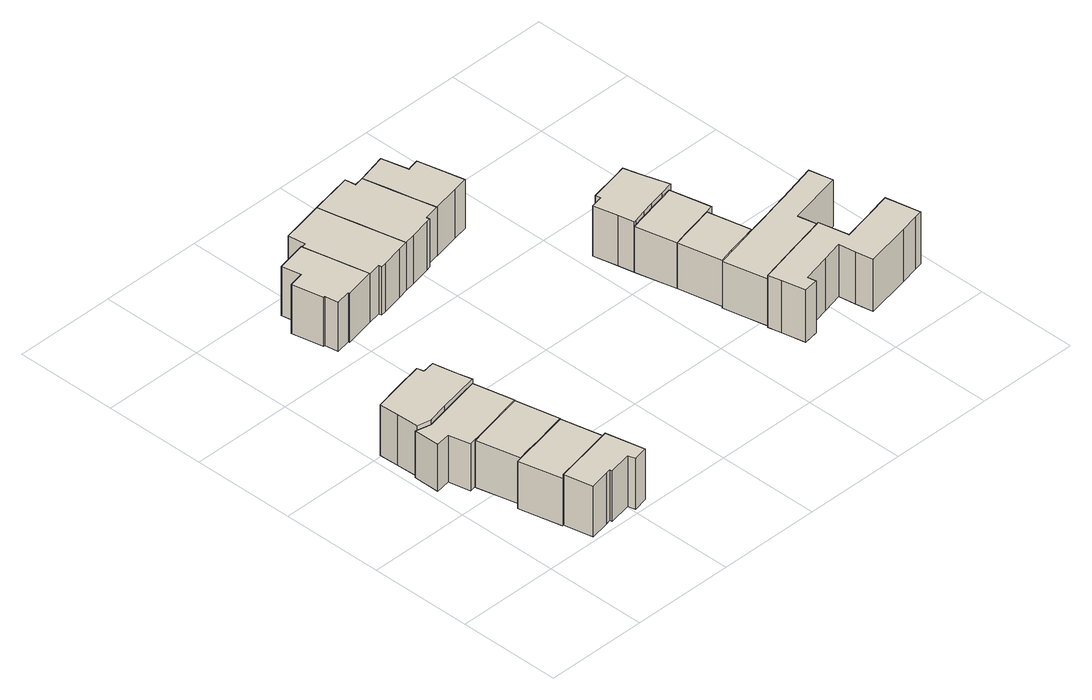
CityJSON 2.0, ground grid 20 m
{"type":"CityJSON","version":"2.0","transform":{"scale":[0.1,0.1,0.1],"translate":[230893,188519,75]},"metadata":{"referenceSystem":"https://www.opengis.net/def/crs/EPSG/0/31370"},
"CityObjects":{
"building1":{"type":"Building","attributes":{"function":"1000","yearOfConstruction":1980,"measuredHeight":10.48,"storeysAboveGround":3,"storeyHeightsAboveGround":3.49},"geometry":[{"type":"Solid","lod":"1","boundaries":[[[[0,1,2,3,4,5,6,7,8,9,10,11,12,13]],[[12,14,15,13]],[[11,16,14,12]],[[10,17,16,11]],[[9,18,17,10]],[[8,19,18,9]],[[7,20,19,8]],[[6,21,20,7]],[[5,22,21,6]],[[4,23,22,5]],[[3,24,23,4]],[[2,25,24,3]],[[1,26,25,2]],[[0,27,26,1]],[[13,15,27,0]],[[14,16,17,18,19,20,21,22,23,24,25,26,27,15]]]]}]},
"building2":{"type":"Building","attributes":{"function":"1000","yearOfConstruction":1980,"measuredHeight":9.78,"storeysAboveGround":3,"storeyHeightsAboveGround":3.26},"geometry":[{"type":"Solid","lod":"1","boundaries":[[[[28,29,1,13,30,31,32,33,34,35]],[[34,36,37,35]],[[33,38,36,34]],[[32,39,38,33]],[[31,40,39,32]],[[30,41,40,31]],[[13,42,41,30]],[[1,43,42,13]],[[29,44,43,1]],[[28,45,44,29]],[[35,37,45,28]],[[36,38,39,40,41,42,43,44,45,37]]]]}]},
"building3":{"type":"Building","attributes":{"function":"1000","yearOfConstruction":1980,"measuredHeight":9.7,"storeysAboveGround":3,"storeyHeightsAboveGround":3.23},"geometry":[{"type":"Solid","lod":"1","boundaries":[[[[46,47,48,49,50,51,52,53,54,55,56,57]],[[56,58,59,57]],[[55,60,58,56]],[[54,61,60,55]],[[53,62,61,54]],[[52,63,62,53]],[[51,64,63,52]],[[50,65,64,51]],[[49,66,65,50]],[[48,67,66,49]],[[47,68,67,48]],[[46,69,68,47]],[[57,59,69,46]],[[58,60,61,62,63,64,65,66,67,68,69,59]]]]}]},
"building4":{"type":"Building","attributes":{"function":"1000","yearOfConstruction":1980,"measuredHeight":9.71,"storeysAboveGround":3,"storeyHeightsAboveGround":3.24},"geometry":[{"type":"Solid","lod":"1","boundaries":[[[[70,71,72,73,74,75,76,77,78,79]],[[78,80,81,79]],[[77,82,80,78]],[[76,83,82,77]],[[75,84,83,76]],[[74,85,84,75]],[[73,86,85,74]],[[72,87,86,73]],[[71,88,87,72]],[[70,89,88,71]],[[79,81,89,70]],[[80,82,83,84,85,86,87,88,89,81]]]]}]},
"building5":{"type":"Building","attributes":{"function":"1000","yearOfConstruction":1980,"measuredHeight":10.44,"storeysAboveGround":3,"storeyHeightsAboveGround":3.48},"geometry":[{"type":"Solid","lod":"1","boundaries":[[[[90,91,92,93,94,95,96,97,98,99,100,101]],[[100,102,103,101]],[[99,104,102,100]],[[98,105,104,99]],[[97,106,105,98]],[[96,107,106,97]],[[95,108,107,96]],[[94,109,108,95]],[[93,110,109,94]],[[92,111,110,93]],[[91,112,111,92]],[[90,113,112,91]],[[101,103,113,90]],[[102,104,105,106,107,108,109,110,111,112,113,103]]]]}]},
"building6":{"type":"Building","attributes":{"function":"1000","yearOfConstruction":1980,"measuredHeight":10.17,"storeysAboveGround":3,"storeyHeightsAboveGround":3.39},"geometry":[{"type":"Solid","lod":"1","boundaries":[[[[114,115,116,117,118,119,120,121,122,123,124,125]],[[124,126,127,125]],[[123,128,126,124]],[[122,129,128,123]],[[121,130,129,122]],[[120,131,130,121]],[[119,132,131,120]],[[118,133,132,119]],[[117,134,133,118]],[[116,135,134,117]],[[115,136,135,116]],[[114,137,136,115]],[[125,127,137,114]],[[126,128,129,130,131,132,133,134,135,136,137,127]]]]}]},
"building7":{"type":"Building","attributes":{"function":"1000","yearOfConstruction":1980,"measuredHeight":10.03,"storeysAboveGround":3,"storeyHeightsAboveGround":3.34},"geometry":[{"type":"Solid","lod":"1","boundaries":[[[[124,138,139,140,141,142,143,144,145,146,147,148,115,114,149,150]],[[149,151,152,150]],[[114,153,151,149]],[[115,154,153,114]],[[148,155,154,115]],[[147,156,155,148]],[[146,157,156,147]],[[145,158,157,146]],[[144,159,158,145]],[[143,160,159,144]],[[142,161,160,143]],[[141,162,161,142]],[[140,163,162,141]],[[139,164,163,140]],[[138,165,164,139]],[[124,166,165,138]],[[150,152,166,124]],[[151,153,154,155,156,157,158,159,160,161,162,163,164,165,166,152]]]]}]},
"building8":{"type":"Building","attributes":{"function":"1000","yearOfConstruction":1980,"measuredHeight":9.97,"storeysAboveGround":3,"storeyHeightsAboveGround":3.32},"geometry":[{"type":"Solid","lod":"1","boundaries":[[[[141,140,167,168,169,170,171,172,173,174,175,176,144,143,177]],[[143,160,178,177]],[[144,159,160,143]],[[176,179,159,144]],[[175,180,179,176]],[[174,181,180,175]],[[173,182,181,174]],[[172,183,182,173]],[[171,184,183,172]],[[170,185,184,171]],[[169,186,185,170]],[[168,187,186,169]],[[167,188,187,168]],[[140,163,188,167]],[[141,162,163,140]],[[177,178,162,141]],[[160,159,179,180,181,182,183,184,185,186,187,188,163,162,178]]]]}]},
"building9":{"type":"Building","attributes":{"function":"1000","yearOfConstruction":1980,"measuredHeight":10.15,"storeysAboveGround":3,"storeyHeightsAboveGround":3.38},"geometry":[{"type":"Solid","lod":"1","boundaries":[[[[189,190,191,192,193,194,195,196,197,198]],[[197,183,184,198]],[[196,199,183,197]],[[195,200,199,196]],[[194,201,200,195]],[[193,202,201,194]],[[192,203,202,193]],[[191,204,203,192]],[[190,186,204,191]],[[189,205,186,190]],[[198,184,205,189]],[[183,199,200,201,202,203,204,186,205,184]]]]}]},
"building10":{"type":"Building","attributes":{"function":"1000","yearOfConstruction":1980,"measuredHeight":9.42,"storeysAboveGround":3,"storeyHeightsAboveGround":3.14},"geometry":[{"type":"Solid","lod":"1","boundaries":[[[[206,207,208,209,210,211,212,213]],[[212,214,215,213]],[[211,216,214,212]],[[210,217,216,211]],[[209,218,217,210]],[[208,219,218,209]],[[207,220,219,208]],[[206,221,220,207]],[[213,215,221,206]],[[214,216,217,218,219,220,221,215]]]]}]},
"building11":{"type":"Building","attributes":{"function":"1000","yearOfConstruction":1980,"measuredHeight":9.57,"storeysAboveGround":3,"storeyHeightsAboveGround":3.19},"geometry":[{"type":"Solid","lod":"1","boundaries":[[[[212,211,222,223,224,225,226,227]],[[226,228,229,227]],[[225,230,228,226]],[[224,231,230,225]],[[223,232,231,224]],[[222,233,232,223]],[[211,216,233,222]],[[212,214,216,211]],[[227,229,214,212]],[[228,230,231,232,233,216,214,229]]]]}]},
"building12":{"type":"Building","attributes":{"function":"1000","yearOfConstruction":1980,"measuredHeight":10.41,"storeysAboveGround":3,"storeyHeightsAboveGround":3.47},"geometry":[{"type":"Solid","lod":"1","boundaries":[[[[234,235,236,237,238,239,240,241,242,223,243,222,244]],[[222,245,246,244]],[[243,247,245,222]],[[223,248,247,243]],[[242,249,248,223]],[[241,250,249,242]],[[240,251,250,241]],[[239,252,251,240]],[[238,253,252,239]],[[237,254,253,238]],[[236,255,254,237]],[[235,256,255,236]],[[234,257,256,235]],[[244,246,257,234]],[[245,247,248,249,250,251,252,253,254,255,256,257,246]]]]}]},
"building13":{"type":"Building","attributes":{"function":"1000","yearOfConstruction":1980,"measuredHeight":10.85,"storeysAboveGround":3,"storeyHeightsAboveGround":3.62},"geometry":[{"type":"Solid","lod":"1","boundaries":[[[[258,259,260,261,262,263,264,265,266,267,268,269,270,271,272,273,274,275,276]],[[275,277,278,276]],[[274,279,277,275]],[[273,280,279,274]],[[272,281,280,273]],[[271,282,281,272]],[[270,283,282,271]],[[269,284,283,270]],[[268,285,284,269]],[[267,286,285,268]],[[266,287,286,267]],[[265,288,287,266]],[[264,289,288,265]],[[263,290,289,264]],[[262,291,290,263]],[[261,292,291,262]],[[260,293,292,261]],[[259,294,293,260]],[[258,295,294,259]],[[276,278,295,258]],[[277,279,280,281,282,283,284,285,286,287,288,289,290,291,292,293,294,295,278]]]]}]},
"building14":{"type":"Building","attributes":{"function":"1000","yearOfConstruction":1980,"measuredHeight":9.74,"storeysAboveGround":3,"storeyHeightsAboveGround":3.25},"geometry":[{"type":"Solid","lod":"1","boundaries":[[[[296,297,298,299,300,301,302,303,304,305,306,307,308,309]],[[308,310,311,309]],[[307,312,310,308]],[[306,313,312,307]],[[305,314,313,306]],[[304,315,314,305]],[[303,316,315,304]],[[302,317,316,303]],[[301,318,317,302]],[[300,319,318,301]],[[299,320,319,300]],[[298,321,320,299]],[[297,322,321,298]],[[296,323,322,297]],[[309,311,323,296]],[[310,312,313,314,315,316,317,318,319,320,321,322,323,311]]]]}]}
},
"vertices":[
[209,85,12],[215,86,12],[221,58,12],[231,11,12],[202,5,12],[198,19,12],[153,10,12],[152,15,12],[141,12,12],[103,4,12],[91,60,12],[132,69,12],[163,75,12],[187,80,12],[163,75,117],[187,80,117],[132,69,117],[91,60,117],[103,4,117],[141,12,117],[152,15,117],[153,10,117],[198,19,117],[202,5,117],[231,11,117],[221,58,117],[215,86,117],[209,85,117],
[169,164,12],[197,170,12],[151,73,12],[120,66,12],[89,60,12],[70,143,12],[101,150,12],[133,156,12],[101,150,110],[133,156,110],[70,143,110],[89,60,110],[120,66,110],[151,73,110],[187,80,110],[215,86,110],[197,170,110],[169,164,110],
[133,328,15],[162,334,15],[179,255,15],[150,249,15],[114,241,15],[82,234,15],[47,227,15],[38,269,15],[9,264,15],[9,315,15],[39,308,15],[99,321,15],[39,308,112],[99,321,112],[9,315,112],[9,264,112],[38,269,112],[47,227,112],[82,234,112],[114,241,112],[150,249,112],[179,255,112],[162,334,112],[133,328,112],
[150,249,14],[179,255,14],[197,170,14],[169,164,14],[133,156,14],[101,150,14],[79,145,14],[60,229,14],[86,235,14],[114,241,14],[86,235,111],[114,241,111],[60,229,111],[79,145,111],[101,150,111],[133,156,111],[169,164,111],[197,170,111],[179,255,111],[150,249,111],
[119,418,16],[122,405,16],[146,409,16],[150,388,16],[156,360,16],[162,334,16],[79,317,16],[39,308,16],[13,314,16],[11,358,16],[10,395,16],[60,406,16],[10,395,121],[60,406,121],[11,358,121],[13,314,121],[39,308,121],[79,317,121],[162,334,121],[156,360,121],[150,388,121],[146,409,121],[122,405,121],[119,418,121],
[233,684,19],[242,644,19],[182,631,19],[181,634,19],[152,628,19],[148,655,19],[145,654,19],[133,715,19],[162,721,19],[155,759,19],[214,772,19],[223,732,19],[214,772,121],[223,732,121],[155,759,121],[162,721,121],[133,715,121],[145,654,121],[148,655,121],[152,628,121],[181,634,121],[182,631,121],[242,644,121],[233,684,121],
[225,774,19],[221,808,19],[306,826,19],[313,791,19],[323,745,19],[332,705,19],[342,659,19],[321,654,19],[279,645,19],[269,643,19],[268,649,19],[232,691,19],[225,725,19],[232,691,119],[225,725,119],[233,684,119],[242,644,119],[268,649,119],[269,643,119],[279,645,119],[321,654,119],[342,659,119],[332,705,119],[323,745,119],[313,791,119],[306,826,119],[221,808,119],[225,774,119],[214,772,119],
[389,843,19],[392,822,19],[411,826,19],[423,770,19],[433,727,19],[442,687,19],[411,680,19],[412,674,19],[403,672,19],[362,663,19],[323,747,19],[323,747,119],[362,663,119],[403,672,119],[412,674,119],[411,680,119],[442,687,119],[433,727,119],[423,770,119],[411,826,119],[392,822,119],[389,843,119],
[423,774,18],[411,826,18],[469,840,18],[481,788,18],[488,790,18],[505,794,18],[525,704,18],[494,698,18],[442,687,18],[433,727,18],[494,698,119],[525,704,119],[505,794,119],[488,790,119],[481,788,119],[469,840,119],[423,774,119],
[747,374,14],[765,291,14],[737,284,14],[703,276,14],[674,269,14],[656,353,14],[685,360,14],[719,368,14],[685,360,109],[719,368,109],[656,353,109],[674,269,109],[703,276,109],[737,284,109],[765,291,109],[747,374,109],
[638,432,14],[667,439,14],[702,447,14],[745,457,14],[762,378,14],[722,368,14],[762,378,109],[722,368,109],[745,457,109],[702,447,109],[667,439,109],[638,432,109],
[621,510,14],[645,515,14],[643,525,14],[704,538,14],[725,543,14],[734,510,14],[750,459,14],[722,452,14],[691,445,14],[642,433,14],[632,462,14],[638,432,118],[632,462,118],[642,433,118],[667,439,118],[691,445,118],[722,452,118],[750,459,118],[734,510,118],[725,543,118],[704,538,118],[643,525,118],[645,515,118],[621,510,118],
[788,147,7],[734,134,7],[737,118,7],[708,113,7],[698,159,7],[693,184,7],[776,204,7],[820,214,7],[848,221,7],[860,163,7],[914,175,7],[953,184,7],[969,188,7],[983,121,7],[966,117,7],[930,109,7],[841,90,7],[835,125,7],[830,157,7],[835,125,115],[830,157,115],[841,90,115],[930,109,115],[966,117,115],[983,121,115],[969,188,115],[953,184,115],[914,175,115],[860,163,115],[848,221,115],[820,214,115],[776,204,115],[693,184,115],[698,159,115],[708,113,115],[737,118,115],[734,134,115],[788,147,115],
[861,313,10],[941,333,10],[951,287,10],[843,263,10],[852,222,10],[822,215,10],[754,198,10],[722,191,10],[693,184,10],[674,269,10],[703,276,10],[736,284,10],[806,300,10],[834,307,10],[806,300,107],[834,307,107],[736,284,107],[703,276,107],[674,269,107],[693,184,107],[722,191,107],[754,198,107],[822,215,107],[852,222,107],[843,263,107],[951,287,107],[941,333,107],[861,313,107]
]}
